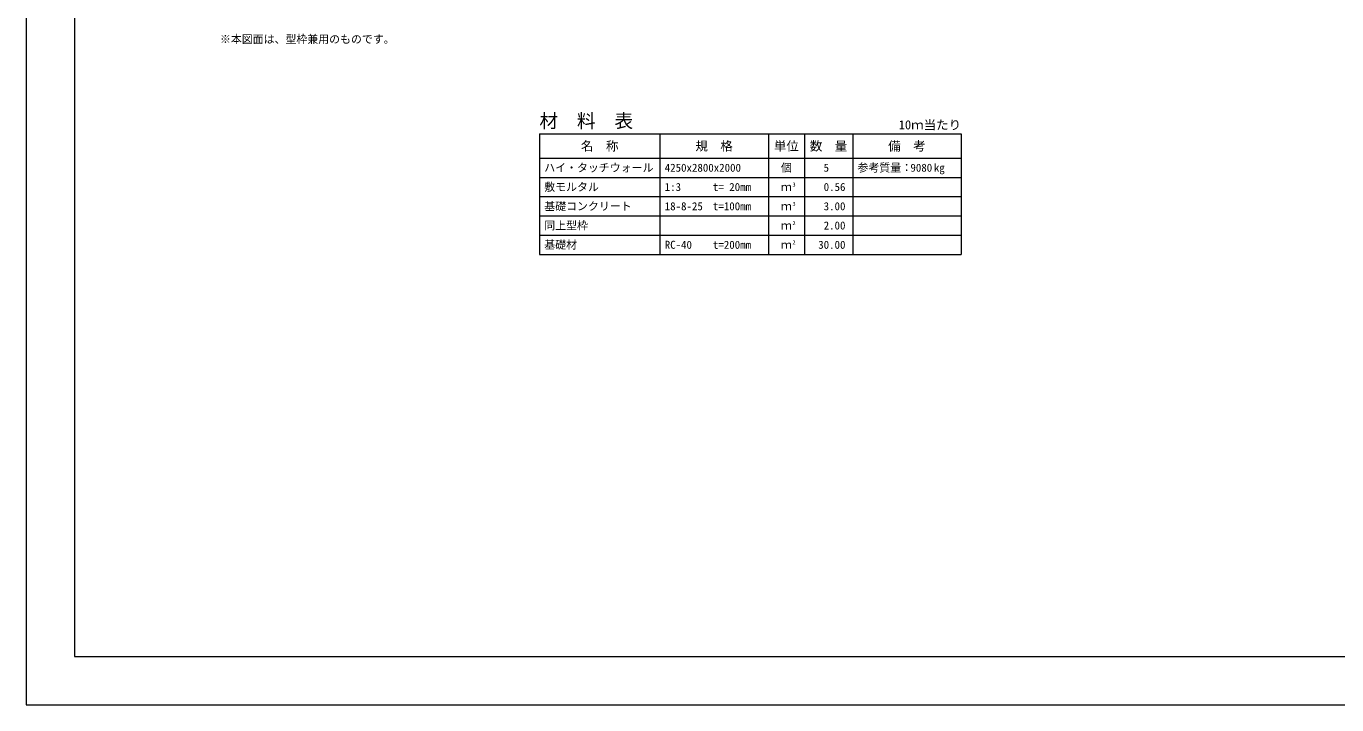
# Model space of a CAD drawing. Units: millimetres at full size; details may follow other scales. Extents: x 0 to 42050, y 0 to 29700.
# Drawn here: x 0 to 27196, y 0 to 14088 of the extents above; entities that cross this region are included whole.
import ezdxf
from ezdxf.enums import TextEntityAlignment as Align

# ---------------------------------------------------------------- set-up
doc = ezdxf.new("R2010")
doc.units = ezdxf.units.MM
doc.header["$LTSCALE"] = 50
for name, color, linetype in [('D-DOC', 7, 'Continuous'), ('D-MTR', 7, 'Continuous'), ('D-MTR-TXT', 7, 'Continuous')]:
    doc.layers.add(name, color=color, linetype=linetype)
for name, color, linetype, lineweight in [('D-MTR-FRAM', 7, 'Continuous', 13), ('D-MTR-LINE', 7, 'Continuous', 13), ('D-TTL', 2, 'Continuous', 13)]:
    doc.layers.add(name, color=color, linetype=linetype, lineweight=lineweight)
doc.styles.add('ＭＳ ゴシック', font='')
doc.styles.get('ＭＳ ゴシック').set_extended_font_data('MS Gothic')

msp = doc.modelspace()

# ---------------------------------------------------------------- linework, layer by layer
at = {"layer": 'D-MTR-FRAM'}
for p, q in [((10650, 11850), (19400, 11850)), ((10650, 11850), (10650, 9350)), ((19400, 11850), (19400, 9350)), ((10650, 9350), (19400, 9350))]:
    msp.add_line(p, q, dxfattribs=at)
at = {"layer": 'D-MTR-LINE'}
for p, q in [((13150, 11850), (13150, 9350)), ((15400, 11850), (15400, 9350)), ((16150, 11850), (16150, 9350)), ((17150, 11850), (17150, 9350)), ((10650, 11350), (19400, 11350)), ((10650, 10950), (19400, 10950)), ((10650, 10550), (19400, 10550)), ((10650, 10150), (19400, 10150)), ((10650, 9750), (19400, 9750))]:
    msp.add_line(p, q, dxfattribs=at)
at = {"layer": 'D-TTL'}
for points in [[(0, 0), (42050, 0), (42050, 29700), (0, 29700)], [(1000, 1000), (41050, 1000), (41050, 28700), (1000, 28700)]]:
    msp.add_lwpolyline(points, close=True, dxfattribs=at)

# ---------------------------------------------------------------- texts
at = {"layer": 'D-DOC', "style": 'ＭＳ ゴシック'}
msp.add_text('※本図面は、型枠兼用のものです。', height=166.1, dxfattribs=at).set_placement((4020, 13684.8), align=Align.BOTTOM_LEFT)
at = {"layer": 'D-MTR', "style": 'ＭＳ ゴシック'}
msp.add_text('材\u3000料\u3000表', height=284.8, dxfattribs=at).set_placement((10650, 11895.38), align=Align.BOTTOM_LEFT)
msp.add_text('10ｍ当たり', height=189.9, dxfattribs=at).set_placement((19400, 11888.58), align=Align.BOTTOM_RIGHT)
at = {"layer": 'D-MTR-TXT', "style": 'ＭＳ ゴシック'}
for s, height, p in [('名\u3000称', 189.9, (11900, 11600)), ('規\u3000格', 189.9, (14275, 11600)), ('単位', 189.9, (15775, 11600)), ('数\u3000量', 189.9, (16650, 11600)), ('備\u3000考', 189.9, (18275, 11600)), ('個', 166.1, (15775, 11150)), ('ｍ', 166.1, (15775, 10750)), ('ｍ', 166.1, (15775, 10350)), ('ｍ', 166.1, (15775, 9950)), ('ｍ', 166.1, (15775, 9550))]:
    msp.add_text(s, height=height, dxfattribs=at).set_placement(p, align=Align.MIDDLE_CENTER)
for s, p in [('ハイ・タッチウォール', (10750, 11150)), ('4250x2800x2000', (13250, 11150)), ('参考質量：    kg', (17250, 11150)), ('敷モルタル', (10750, 10750)), ('1:3', (13250, 10750)), ('t= 20mm', (14250, 10750)), ('基礎コンクリート', (10750, 10350)), ('18-8-25', (13250, 10350)), ('t=100mm', (14250, 10350)), ('同上型枠', (10750, 9950)), ('基礎材', (10750, 9550)), ('RC-40', (13250, 9550)), ('t=200mm', (14250, 9550))]:
    msp.add_text(s, height=166.1, dxfattribs=at).set_placement(p, align=Align.MIDDLE_LEFT)
for s, p in [('5', (16658.88, 11150)), ('9080', (18800, 11150)), ('0.56', (17000, 10750)), ('3.00', (17000, 10350)), ('2.00', (17000, 9950)), ('30.00', (17000, 9550))]:
    msp.add_text(s, height=166.1, dxfattribs=at).set_placement(p, align=Align.MIDDLE_RIGHT)
for s, p in [('3', (15900, 10734.07)), ('3', (15900, 10334.07)), ('2', (15900, 9934.07)), ('2', (15900, 9534.07))]:
    msp.add_text(s, height=83.07, dxfattribs=at).set_placement(p, align=Align.BOTTOM_LEFT)

doc.saveas('drawing.dxf')
